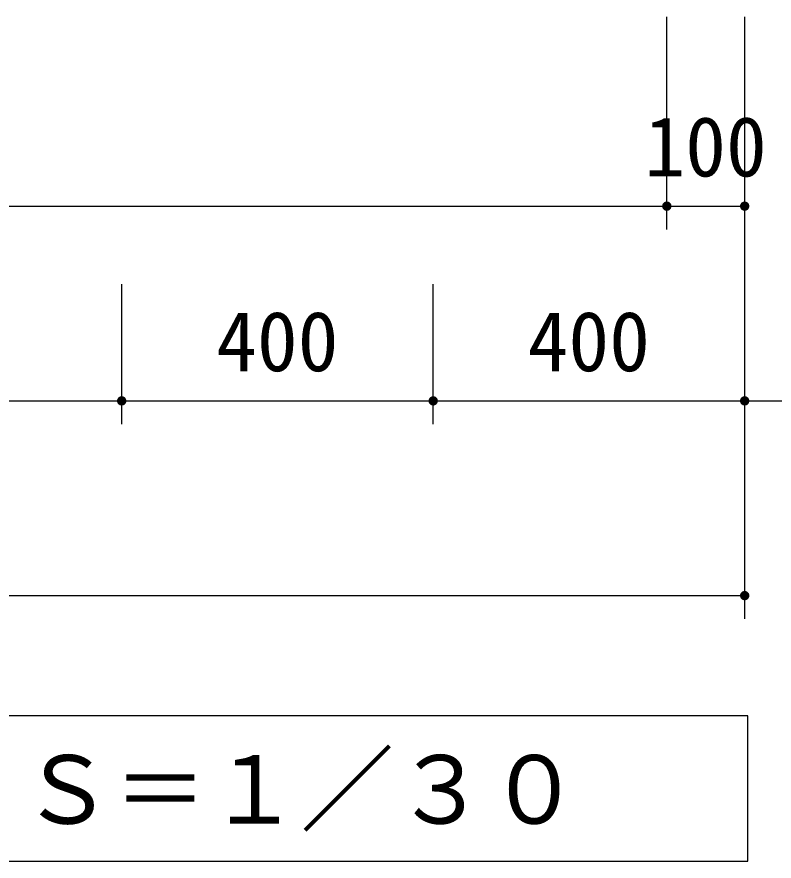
# Model space of a CAD drawing. Units: millimetres, scale not verified. Extents: x -8910 to 8910, y -6308 to 6308.
# Drawn here: x -4810 to -3838, y -4574 to -3490 of the extents above; entities that cross this region are included whole.
import ezdxf
from ezdxf.enums import TextEntityAlignment as Align

# ---------------------------------------------------------------- set-up
doc = ezdxf.new("R2010")
doc.units = ezdxf.units.MM
doc.header["$LTSCALE"] = 30
doc.layers.add('0-3_機器', color=2, linetype='Continuous', lineweight=25)
doc.layers.add('0-4_製作', color=5, linetype='Continuous', lineweight=25)
doc.styles.add('ＭＳ ゴシック', font='')
doc.styles.get('ＭＳ ゴシック').set_extended_font_data('MS Gothic')

msp = doc.modelspace()

# ---------------------------------------------------------------- linework, layer by layer
at = {"layer": '0-3_機器', "color": 3}
msp.add_lwpolyline([(-3871.69, -4574.04), (-3871.69, -4387.73), (-5901.02, -4387.73), (-5901.02, -4574.04)], close=True, dxfattribs=at)
at = {"layer": '0-4_製作', "color": 2}
for p, q in [((-3975.86, -3763.2), (-3975.86, -3490.22)), ((-3875.86, -3763.2), (-3875.86, -3490.22)), ((-5985.82, -3733.2), (-3975.86, -3733.2)), ((-3975.86, -3733.2), (-3875.86, -3733.2)), ((-3875.86, -4013.2), (-3875.86, -3733.2)), ((-4675.82, -4013.2), (-4675.82, -3833.2)), ((-4275.82, -4013.2), (-4275.82, -3833.2)), ((-5335.82, -3983.2), (-4675.82, -3983.2)), ((-4675.82, -3983.2), (-4275.82, -3983.2)), ((-4275.82, -3983.2), (-3875.86, -3983.2)), ((-3875.86, -4263.2), (-3875.86, -3983.2)), ((-3875.86, -3983.2), (-3310.43, -3983.2)), ((-6085.82, -4233.2), (-3875.86, -4233.2))]:
    msp.add_line(p, q, dxfattribs=at)
at = {"layer": '0-4_製作'}
for points in [[(-3979.39, -3728.35), (-3975.86, -3727.2), (-3975.86, -3733.2)], [(-3978.75, -3727.94), (-3975.86, -3727.2), (-3979.39, -3728.35)], [(-3978.07, -3727.62), (-3975.86, -3727.2), (-3978.75, -3727.94)], [(-3977.36, -3727.39), (-3975.86, -3727.2), (-3978.07, -3727.62)], [(-3976.62, -3727.25), (-3975.86, -3727.2), (-3977.36, -3727.39)], [(-3975.86, -3727.2), (-3969.86, -3733.2), (-3975.86, -3733.2)], [(-3975.49, -3727.21), (-3969.86, -3733.2), (-3975.86, -3727.2)], [(-3974.74, -3727.31), (-3969.86, -3733.2), (-3975.49, -3727.21)], [(-3974.74, -3727.31), (-3969.91, -3732.45), (-3969.86, -3733.2)], [(-3974.01, -3727.5), (-3969.91, -3732.45), (-3974.74, -3727.31)], [(-3974.01, -3727.5), (-3970.05, -3731.71), (-3969.91, -3732.45)], [(-3973.31, -3727.77), (-3970.05, -3731.71), (-3974.01, -3727.5)], [(-3973.31, -3727.77), (-3970.28, -3730.99), (-3970.05, -3731.71)], [(-3972.65, -3728.14), (-3970.28, -3730.99), (-3973.31, -3727.77)], [(-3972.65, -3728.14), (-3970.61, -3730.31), (-3970.28, -3730.99)], [(-3972.04, -3728.58), (-3970.61, -3730.31), (-3972.65, -3728.14)], [(-3879.97, -3728.83), (-3875.86, -3727.2), (-3875.86, -3733.2)], [(-3879.39, -3728.35), (-3875.86, -3727.2), (-3879.97, -3728.83)], [(-3878.75, -3727.94), (-3875.86, -3727.2), (-3879.39, -3728.35)], [(-3878.07, -3727.62), (-3875.86, -3727.2), (-3878.75, -3727.94)], [(-3877.35, -3727.39), (-3875.86, -3727.2), (-3878.07, -3727.62)], [(-3876.61, -3727.25), (-3875.86, -3727.2), (-3877.35, -3727.39)], [(-3875.86, -3727.2), (-3869.86, -3733.2), (-3875.86, -3733.2)], [(-3875.49, -3727.21), (-3869.86, -3733.2), (-3875.86, -3727.2)], [(-3875.49, -3727.21), (-3869.91, -3732.45), (-3869.86, -3733.2)], [(-3874.74, -3727.31), (-3869.91, -3732.45), (-3875.49, -3727.21)], [(-3874.74, -3727.31), (-3870.05, -3731.71), (-3869.91, -3732.45)], [(-3874.01, -3727.5), (-3870.05, -3731.71), (-3874.74, -3727.31)], [(-3874.01, -3727.5), (-3870.28, -3730.99), (-3870.05, -3731.71)], [(-3873.31, -3727.77), (-3870.28, -3730.99), (-3874.01, -3727.5)], [(-3873.31, -3727.77), (-3870.6, -3730.31), (-3870.28, -3730.99)], [(-3872.65, -3728.14), (-3870.6, -3730.31), (-3873.31, -3727.77)], [(-3872.65, -3728.14), (-3871.01, -3729.68), (-3870.6, -3730.31)], [(-3872.04, -3728.58), (-3871.01, -3729.68), (-3872.65, -3728.14)], [(-3981.85, -3732.83), (-3975.86, -3733.2), (-3981.86, -3733.2)], [(-3981.86, -3733.2), (-3976.99, -3739.1), (-3981.82, -3733.95)], [(-3981.86, -3733.2), (-3976.24, -3739.19), (-3976.99, -3739.1)], [(-3975.86, -3733.2), (-3976.24, -3739.19), (-3981.86, -3733.2)], [(-3981.76, -3732.08), (-3975.86, -3733.2), (-3981.85, -3732.83)], [(-3981.82, -3733.95), (-3977.72, -3738.91), (-3981.67, -3734.69)], [(-3981.82, -3733.95), (-3976.99, -3739.1), (-3977.72, -3738.91)], [(-3981.57, -3731.35), (-3975.86, -3733.2), (-3981.76, -3732.08)], [(-3981.67, -3734.69), (-3978.42, -3738.63), (-3981.44, -3735.41)], [(-3981.67, -3734.69), (-3977.72, -3738.91), (-3978.42, -3738.63)], [(-3981.29, -3730.65), (-3975.86, -3733.2), (-3981.57, -3731.35)], [(-3981.44, -3735.41), (-3979.08, -3738.27), (-3981.12, -3736.09)], [(-3981.44, -3735.41), (-3978.42, -3738.63), (-3979.08, -3738.27)], [(-3980.93, -3729.99), (-3975.86, -3733.2), (-3981.29, -3730.65)], [(-3981.12, -3736.09), (-3979.69, -3737.83), (-3980.72, -3736.73)], [(-3981.12, -3736.09), (-3979.08, -3738.27), (-3979.69, -3737.83)], [(-3980.49, -3729.38), (-3975.86, -3733.2), (-3980.93, -3729.99)], [(-3980.72, -3736.73), (-3979.69, -3737.83), (-3980.24, -3737.31)], [(-3979.97, -3728.83), (-3975.86, -3733.2), (-3980.49, -3729.38)], [(-3979.39, -3728.35), (-3975.86, -3733.2), (-3979.97, -3728.83)], [(-3975.86, -3733.2), (-3975.86, -3739.2), (-3976.24, -3739.19)], [(-3975.86, -3733.2), (-3975.11, -3739.16), (-3975.86, -3739.2)], [(-3975.86, -3733.2), (-3974.37, -3739.01), (-3975.11, -3739.16)], [(-3975.86, -3733.2), (-3973.65, -3738.78), (-3974.37, -3739.01)], [(-3975.86, -3733.2), (-3972.97, -3738.46), (-3973.65, -3738.78)], [(-3975.86, -3733.2), (-3972.34, -3738.06), (-3972.97, -3738.46)], [(-3975.86, -3733.2), (-3971.76, -3737.58), (-3972.34, -3738.06)], [(-3975.86, -3733.2), (-3971.24, -3737.03), (-3971.76, -3737.58)], [(-3969.86, -3733.2), (-3971.24, -3737.03), (-3975.86, -3733.2)], [(-3972.04, -3728.58), (-3971.01, -3729.68), (-3970.61, -3730.31)], [(-3971.49, -3729.1), (-3971.01, -3729.68), (-3972.04, -3728.58)], [(-3969.86, -3733.2), (-3970.8, -3736.42), (-3971.24, -3737.03)], [(-3969.86, -3733.2), (-3970.43, -3735.76), (-3970.8, -3736.42)], [(-3969.86, -3733.2), (-3970.16, -3735.06), (-3970.43, -3735.76)], [(-3969.86, -3733.2), (-3969.97, -3734.33), (-3970.16, -3735.06)], [(-3969.86, -3733.2), (-3969.87, -3733.58), (-3969.97, -3734.33)], [(-3881.85, -3732.83), (-3875.86, -3733.2), (-3881.86, -3733.2)], [(-3881.86, -3733.2), (-3876.24, -3739.19), (-3881.82, -3733.95)], [(-3881.86, -3733.2), (-3875.86, -3739.2), (-3876.24, -3739.19)], [(-3875.86, -3733.2), (-3875.86, -3739.2), (-3881.86, -3733.2)], [(-3881.76, -3732.08), (-3875.86, -3733.2), (-3881.85, -3732.83)], [(-3881.82, -3733.95), (-3876.99, -3739.1), (-3881.67, -3734.69)], [(-3881.82, -3733.95), (-3876.24, -3739.19), (-3876.99, -3739.1)], [(-3881.57, -3731.35), (-3875.86, -3733.2), (-3881.76, -3732.08)], [(-3881.67, -3734.69), (-3877.72, -3738.91), (-3881.44, -3735.41)], [(-3881.67, -3734.69), (-3876.99, -3739.1), (-3877.72, -3738.91)], [(-3881.29, -3730.65), (-3875.86, -3733.2), (-3881.57, -3731.35)], [(-3881.44, -3735.41), (-3878.42, -3738.63), (-3881.12, -3736.09)], [(-3881.44, -3735.41), (-3877.72, -3738.91), (-3878.42, -3738.63)], [(-3880.93, -3729.99), (-3875.86, -3733.2), (-3881.29, -3730.65)], [(-3881.12, -3736.09), (-3879.08, -3738.27), (-3880.72, -3736.73)], [(-3881.12, -3736.09), (-3878.42, -3738.63), (-3879.08, -3738.27)], [(-3880.49, -3729.38), (-3875.86, -3733.2), (-3880.93, -3729.99)], [(-3880.72, -3736.73), (-3879.69, -3737.83), (-3880.24, -3737.31)], [(-3880.72, -3736.73), (-3879.08, -3738.27), (-3879.69, -3737.83)], [(-3879.97, -3728.83), (-3875.86, -3733.2), (-3880.49, -3729.38)], [(-3875.86, -3733.2), (-3875.11, -3739.16), (-3875.86, -3739.2)], [(-3875.86, -3733.2), (-3874.37, -3739.01), (-3875.11, -3739.16)], [(-3875.86, -3733.2), (-3873.65, -3738.78), (-3874.37, -3739.01)], [(-3875.86, -3733.2), (-3872.97, -3738.46), (-3873.65, -3738.78)], [(-3875.86, -3733.2), (-3872.34, -3738.06), (-3872.97, -3738.46)], [(-3875.86, -3733.2), (-3871.76, -3737.58), (-3872.34, -3738.06)], [(-3875.86, -3733.2), (-3871.24, -3737.03), (-3871.76, -3737.58)], [(-3869.86, -3733.2), (-3871.24, -3737.03), (-3875.86, -3733.2)], [(-3872.04, -3728.58), (-3871.49, -3729.1), (-3871.01, -3729.68)], [(-3869.86, -3733.2), (-3870.8, -3736.42), (-3871.24, -3737.03)], [(-3869.86, -3733.2), (-3870.43, -3735.76), (-3870.8, -3736.42)], [(-3869.86, -3733.2), (-3870.16, -3735.06), (-3870.43, -3735.76)], [(-3869.86, -3733.2), (-3869.97, -3734.33), (-3870.16, -3735.06)], [(-3869.86, -3733.2), (-3869.87, -3733.58), (-3869.97, -3734.33)], [(-4679.35, -3978.35), (-4675.82, -3977.2), (-4675.82, -3983.2)], [(-4678.72, -3977.94), (-4675.82, -3977.2), (-4679.35, -3978.35)], [(-4678.03, -3977.62), (-4675.82, -3977.2), (-4678.72, -3977.94)], [(-4677.32, -3977.39), (-4675.82, -3977.2), (-4678.03, -3977.62)], [(-4676.58, -3977.25), (-4675.82, -3977.2), (-4677.32, -3977.39)], [(-4675.82, -3977.2), (-4669.82, -3983.2), (-4675.82, -3983.2)], [(-4675.45, -3977.21), (-4669.82, -3983.2), (-4675.82, -3977.2)], [(-4674.7, -3977.31), (-4669.82, -3983.2), (-4675.45, -3977.21)], [(-4674.7, -3977.31), (-4669.87, -3982.45), (-4669.82, -3983.2)], [(-4673.97, -3977.5), (-4669.87, -3982.45), (-4674.7, -3977.31)], [(-4673.97, -3977.5), (-4670.01, -3981.71), (-4669.87, -3982.45)], [(-4673.27, -3977.77), (-4670.01, -3981.71), (-4673.97, -3977.5)], [(-4279.35, -3978.35), (-4275.82, -3977.2), (-4275.82, -3983.2)], [(-4278.72, -3977.94), (-4275.82, -3977.2), (-4279.35, -3978.35)], [(-4278.03, -3977.62), (-4275.82, -3977.2), (-4278.72, -3977.94)], [(-4277.32, -3977.39), (-4275.82, -3977.2), (-4278.03, -3977.62)], [(-4276.58, -3977.25), (-4275.82, -3977.2), (-4277.32, -3977.39)], [(-4275.82, -3977.2), (-4269.82, -3983.2), (-4275.82, -3983.2)], [(-4275.45, -3977.21), (-4269.82, -3983.2), (-4275.82, -3977.2)], [(-4274.7, -3977.31), (-4269.82, -3983.2), (-4275.45, -3977.21)], [(-4274.7, -3977.31), (-4269.87, -3982.45), (-4269.82, -3983.2)], [(-4273.97, -3977.5), (-4269.87, -3982.45), (-4274.7, -3977.31)], [(-4273.97, -3977.5), (-4270.01, -3981.71), (-4269.87, -3982.45)], [(-4273.27, -3977.77), (-4270.01, -3981.71), (-4273.97, -3977.5)], [(-3879.97, -3978.83), (-3875.86, -3977.2), (-3875.86, -3983.2)], [(-3879.39, -3978.35), (-3875.86, -3977.2), (-3879.97, -3978.83)], [(-3878.75, -3977.94), (-3875.86, -3977.2), (-3879.39, -3978.35)], [(-3878.07, -3977.62), (-3875.86, -3977.2), (-3878.75, -3977.94)], [(-3877.35, -3977.39), (-3875.86, -3977.2), (-3878.07, -3977.62)], [(-3876.61, -3977.25), (-3875.86, -3977.2), (-3877.35, -3977.39)], [(-3875.86, -3977.2), (-3869.86, -3983.2), (-3875.86, -3983.2)], [(-3875.86, -3977.2), (-3869.91, -3982.45), (-3869.86, -3983.2)], [(-3875.49, -3977.21), (-3869.91, -3982.45), (-3875.86, -3977.2)], [(-3874.74, -3977.31), (-3869.91, -3982.45), (-3875.49, -3977.21)], [(-3874.74, -3977.31), (-3870.05, -3981.71), (-3869.91, -3982.45)], [(-3874.01, -3977.5), (-3870.05, -3981.71), (-3874.74, -3977.31)], [(-3874.01, -3977.5), (-3870.28, -3980.99), (-3870.05, -3981.71)], [(-3873.31, -3977.77), (-3870.28, -3980.99), (-3874.01, -3977.5)], [(-4681.81, -3982.83), (-4675.82, -3983.2), (-4681.82, -3983.2)], [(-4681.82, -3983.2), (-4676.95, -3989.1), (-4681.78, -3983.95)], [(-4681.82, -3983.2), (-4676.2, -3989.19), (-4676.95, -3989.1)], [(-4675.82, -3983.2), (-4676.2, -3989.19), (-4681.82, -3983.2)], [(-4681.72, -3982.08), (-4675.82, -3983.2), (-4681.81, -3982.83)], [(-4681.78, -3983.95), (-4677.68, -3988.91), (-4681.64, -3984.69)], [(-4681.78, -3983.95), (-4676.95, -3989.1), (-4677.68, -3988.91)], [(-4681.53, -3981.35), (-4675.82, -3983.2), (-4681.72, -3982.08)], [(-4681.64, -3984.69), (-4678.38, -3988.63), (-4681.4, -3985.41)], [(-4681.64, -3984.69), (-4677.68, -3988.91), (-4678.38, -3988.63)], [(-4681.25, -3980.65), (-4675.82, -3983.2), (-4681.53, -3981.35)], [(-4681.4, -3985.41), (-4679.04, -3988.27), (-4681.08, -3986.09)], [(-4681.4, -3985.41), (-4678.38, -3988.63), (-4679.04, -3988.27)], [(-4680.89, -3979.99), (-4675.82, -3983.2), (-4681.25, -3980.65)], [(-4681.08, -3986.09), (-4679.65, -3987.83), (-4680.68, -3986.73)], [(-4681.08, -3986.09), (-4679.04, -3988.27), (-4679.65, -3987.83)], [(-4680.45, -3979.38), (-4675.82, -3983.2), (-4680.89, -3979.99)], [(-4680.68, -3986.73), (-4679.65, -3987.83), (-4680.2, -3987.31)], [(-4679.93, -3978.83), (-4675.82, -3983.2), (-4680.45, -3979.38)], [(-4679.35, -3978.35), (-4675.82, -3983.2), (-4679.93, -3978.83)], [(-4675.82, -3983.2), (-4675.82, -3989.2), (-4676.2, -3989.19)], [(-4675.82, -3983.2), (-4675.07, -3989.16), (-4675.82, -3989.2)], [(-4675.82, -3983.2), (-4674.33, -3989.01), (-4675.07, -3989.16)], [(-4675.82, -3983.2), (-4673.62, -3988.78), (-4674.33, -3989.01)], [(-4675.82, -3983.2), (-4672.93, -3988.46), (-4673.62, -3988.78)], [(-4675.82, -3983.2), (-4672.3, -3988.06), (-4672.93, -3988.46)], [(-4675.82, -3983.2), (-4671.72, -3987.58), (-4672.3, -3988.06)], [(-4669.82, -3983.2), (-4671.72, -3987.58), (-4675.82, -3983.2)], [(-4673.27, -3977.77), (-4670.25, -3980.99), (-4670.01, -3981.71)], [(-4672.61, -3978.14), (-4670.25, -3980.99), (-4673.27, -3977.77)], [(-4672.61, -3978.14), (-4670.57, -3980.31), (-4670.25, -3980.99)], [(-4672, -3978.58), (-4670.57, -3980.31), (-4672.61, -3978.14)], [(-4672, -3978.58), (-4670.97, -3979.68), (-4670.57, -3980.31)], [(-4671.45, -3979.1), (-4670.97, -3979.68), (-4672, -3978.58)], [(-4669.82, -3983.2), (-4671.2, -3987.03), (-4671.72, -3987.58)], [(-4669.82, -3983.2), (-4670.76, -3986.42), (-4671.2, -3987.03)], [(-4669.82, -3983.2), (-4670.4, -3985.76), (-4670.76, -3986.42)], [(-4669.82, -3983.2), (-4670.12, -3985.06), (-4670.4, -3985.76)], [(-4669.82, -3983.2), (-4669.93, -3984.33), (-4670.12, -3985.06)], [(-4669.82, -3983.2), (-4669.84, -3983.58), (-4669.93, -3984.33)], [(-4281.81, -3982.83), (-4275.82, -3983.2), (-4281.82, -3983.2)], [(-4281.82, -3983.2), (-4276.95, -3989.1), (-4281.78, -3983.95)], [(-4281.82, -3983.2), (-4276.2, -3989.19), (-4276.95, -3989.1)], [(-4275.82, -3983.2), (-4276.2, -3989.19), (-4281.82, -3983.2)], [(-4281.72, -3982.08), (-4275.82, -3983.2), (-4281.81, -3982.83)], [(-4281.78, -3983.95), (-4277.68, -3988.91), (-4281.64, -3984.69)], [(-4281.78, -3983.95), (-4276.95, -3989.1), (-4277.68, -3988.91)], [(-4281.53, -3981.35), (-4275.82, -3983.2), (-4281.72, -3982.08)], [(-4281.64, -3984.69), (-4278.38, -3988.63), (-4281.4, -3985.41)], [(-4281.64, -3984.69), (-4277.68, -3988.91), (-4278.38, -3988.63)], [(-4281.25, -3980.65), (-4275.82, -3983.2), (-4281.53, -3981.35)], [(-4281.4, -3985.41), (-4279.04, -3988.27), (-4281.08, -3986.09)], [(-4281.4, -3985.41), (-4278.38, -3988.63), (-4279.04, -3988.27)], [(-4280.89, -3979.99), (-4275.82, -3983.2), (-4281.25, -3980.65)], [(-4281.08, -3986.09), (-4279.65, -3987.83), (-4280.68, -3986.73)], [(-4281.08, -3986.09), (-4279.04, -3988.27), (-4279.65, -3987.83)], [(-4280.45, -3979.38), (-4275.82, -3983.2), (-4280.89, -3979.99)], [(-4280.68, -3986.73), (-4279.65, -3987.83), (-4280.2, -3987.31)], [(-4279.93, -3978.83), (-4275.82, -3983.2), (-4280.45, -3979.38)], [(-4279.35, -3978.35), (-4275.82, -3983.2), (-4279.93, -3978.83)], [(-4275.82, -3983.2), (-4275.82, -3989.2), (-4276.2, -3989.19)], [(-4275.82, -3983.2), (-4275.07, -3989.16), (-4275.82, -3989.2)], [(-4275.82, -3983.2), (-4274.33, -3989.01), (-4275.07, -3989.16)], [(-4275.82, -3983.2), (-4273.62, -3988.78), (-4274.33, -3989.01)], [(-4275.82, -3983.2), (-4272.93, -3988.46), (-4273.62, -3988.78)], [(-4275.82, -3983.2), (-4272.3, -3988.06), (-4272.93, -3988.46)], [(-4275.82, -3983.2), (-4271.72, -3987.58), (-4272.3, -3988.06)], [(-4269.82, -3983.2), (-4271.72, -3987.58), (-4275.82, -3983.2)], [(-4273.27, -3977.77), (-4270.25, -3980.99), (-4270.01, -3981.71)], [(-4272.61, -3978.14), (-4270.25, -3980.99), (-4273.27, -3977.77)], [(-4272.61, -3978.14), (-4270.57, -3980.31), (-4270.25, -3980.99)], [(-4272, -3978.58), (-4270.57, -3980.31), (-4272.61, -3978.14)], [(-4272, -3978.58), (-4270.97, -3979.68), (-4270.57, -3980.31)], [(-4271.45, -3979.1), (-4270.97, -3979.68), (-4272, -3978.58)], [(-4269.82, -3983.2), (-4271.2, -3987.03), (-4271.72, -3987.58)], [(-4269.82, -3983.2), (-4270.76, -3986.42), (-4271.2, -3987.03)], [(-4269.82, -3983.2), (-4270.4, -3985.76), (-4270.76, -3986.42)], [(-4269.82, -3983.2), (-4270.12, -3985.06), (-4270.4, -3985.76)], [(-4269.82, -3983.2), (-4269.93, -3984.33), (-4270.12, -3985.06)], [(-4269.82, -3983.2), (-4269.84, -3983.58), (-4269.93, -3984.33)], [(-3881.85, -3982.83), (-3875.86, -3983.2), (-3881.86, -3983.2)], [(-3881.86, -3983.2), (-3876.24, -3989.19), (-3881.82, -3983.95)], [(-3881.86, -3983.2), (-3875.86, -3989.2), (-3876.24, -3989.19)], [(-3881.86, -3983.2), (-3875.86, -3983.2), (-3875.86, -3989.2)], [(-3881.76, -3982.08), (-3875.86, -3983.2), (-3881.85, -3982.83)], [(-3881.82, -3983.95), (-3876.99, -3989.1), (-3881.67, -3984.69)], [(-3881.82, -3983.95), (-3876.24, -3989.19), (-3876.99, -3989.1)], [(-3881.57, -3981.35), (-3875.86, -3983.2), (-3881.76, -3982.08)], [(-3881.67, -3984.69), (-3877.72, -3988.91), (-3881.44, -3985.41)], [(-3881.67, -3984.69), (-3876.99, -3989.1), (-3877.72, -3988.91)], [(-3881.29, -3980.65), (-3875.86, -3983.2), (-3881.57, -3981.35)], [(-3881.44, -3985.41), (-3878.42, -3988.63), (-3881.12, -3986.09)], [(-3881.44, -3985.41), (-3877.72, -3988.91), (-3878.42, -3988.63)], [(-3880.93, -3979.99), (-3875.86, -3983.2), (-3881.29, -3980.65)], [(-3881.12, -3986.09), (-3879.08, -3988.27), (-3880.72, -3986.73)], [(-3881.12, -3986.09), (-3878.42, -3988.63), (-3879.08, -3988.27)], [(-3880.49, -3979.38), (-3875.86, -3983.2), (-3880.93, -3979.99)], [(-3880.72, -3986.73), (-3879.69, -3987.83), (-3880.24, -3987.31)], [(-3880.72, -3986.73), (-3879.08, -3988.27), (-3879.69, -3987.83)], [(-3879.97, -3978.83), (-3875.86, -3983.2), (-3880.49, -3979.38)], [(-3875.86, -3983.2), (-3875.11, -3989.16), (-3875.86, -3989.2)], [(-3875.86, -3983.2), (-3874.37, -3989.01), (-3875.11, -3989.16)], [(-3875.86, -3983.2), (-3873.65, -3988.78), (-3874.37, -3989.01)], [(-3875.86, -3983.2), (-3872.97, -3988.46), (-3873.65, -3988.78)], [(-3875.86, -3983.2), (-3872.34, -3988.06), (-3872.97, -3988.46)], [(-3875.86, -3983.2), (-3871.76, -3987.58), (-3872.34, -3988.06)], [(-3875.86, -3983.2), (-3871.24, -3987.03), (-3871.76, -3987.58)], [(-3869.86, -3983.2), (-3871.24, -3987.03), (-3875.86, -3983.2)], [(-3873.31, -3977.77), (-3870.6, -3980.31), (-3870.28, -3980.99)], [(-3872.65, -3978.14), (-3870.6, -3980.31), (-3873.31, -3977.77)], [(-3872.65, -3978.14), (-3871.01, -3979.68), (-3870.6, -3980.31)], [(-3872.04, -3978.58), (-3871.01, -3979.68), (-3872.65, -3978.14)], [(-3872.04, -3978.58), (-3871.49, -3979.1), (-3871.01, -3979.68)], [(-3869.86, -3983.2), (-3870.8, -3986.42), (-3871.24, -3987.03)], [(-3869.86, -3983.2), (-3870.43, -3985.76), (-3870.8, -3986.42)], [(-3869.86, -3983.2), (-3870.16, -3985.06), (-3870.43, -3985.76)], [(-3869.86, -3983.2), (-3869.97, -3984.33), (-3870.16, -3985.06)], [(-3869.86, -3983.2), (-3869.87, -3983.58), (-3869.97, -3984.33)], [(-3881.85, -4232.83), (-3875.86, -4233.2), (-3881.86, -4233.2)], [(-3881.86, -4233.2), (-3875.86, -4239.2), (-3881.82, -4233.95)], [(-3881.86, -4233.2), (-3875.86, -4233.2), (-3875.86, -4239.2)], [(-3881.76, -4232.08), (-3875.86, -4233.2), (-3881.85, -4232.83)], [(-3881.82, -4233.95), (-3876.24, -4239.19), (-3881.67, -4234.69)], [(-3881.82, -4233.95), (-3875.86, -4239.2), (-3876.24, -4239.19)], [(-3881.57, -4231.35), (-3875.86, -4233.2), (-3881.76, -4232.08)], [(-3881.67, -4234.69), (-3876.99, -4239.1), (-3881.44, -4235.41)], [(-3881.67, -4234.69), (-3876.24, -4239.19), (-3876.99, -4239.1)], [(-3881.29, -4230.65), (-3875.86, -4233.2), (-3881.57, -4231.35)], [(-3881.44, -4235.41), (-3877.72, -4238.91), (-3881.12, -4236.09)], [(-3881.44, -4235.41), (-3876.99, -4239.1), (-3877.72, -4238.91)], [(-3880.93, -4229.99), (-3875.86, -4233.2), (-3881.29, -4230.65)], [(-3881.12, -4236.09), (-3878.42, -4238.63), (-3880.72, -4236.73)], [(-3881.12, -4236.09), (-3877.72, -4238.91), (-3878.42, -4238.63)], [(-3880.49, -4229.38), (-3875.86, -4233.2), (-3880.93, -4229.99)], [(-3880.72, -4236.73), (-3879.08, -4238.27), (-3880.24, -4237.31)], [(-3880.72, -4236.73), (-3878.42, -4238.63), (-3879.08, -4238.27)], [(-3879.97, -4228.83), (-3875.86, -4233.2), (-3880.49, -4229.38)], [(-3880.24, -4237.31), (-3879.08, -4238.27), (-3879.69, -4237.83)], [(-3879.97, -4228.83), (-3875.86, -4227.2), (-3875.86, -4233.2)], [(-3879.39, -4228.35), (-3875.86, -4227.2), (-3879.97, -4228.83)], [(-3878.75, -4227.94), (-3875.86, -4227.2), (-3879.39, -4228.35)], [(-3878.07, -4227.62), (-3875.86, -4227.2), (-3878.75, -4227.94)], [(-3877.35, -4227.39), (-3875.86, -4227.2), (-3878.07, -4227.62)], [(-3876.61, -4227.25), (-3875.86, -4227.2), (-3877.35, -4227.39)], [(-3875.86, -4227.2), (-3869.86, -4233.2), (-3875.86, -4233.2)], [(-3875.86, -4227.2), (-3869.91, -4232.45), (-3869.86, -4233.2)], [(-3875.49, -4227.21), (-3869.91, -4232.45), (-3875.86, -4227.2)], [(-3875.86, -4233.2), (-3875.11, -4239.16), (-3875.86, -4239.2)], [(-3875.86, -4233.2), (-3874.37, -4239.01), (-3875.11, -4239.16)], [(-3875.86, -4233.2), (-3873.65, -4238.78), (-3874.37, -4239.01)], [(-3875.86, -4233.2), (-3872.97, -4238.46), (-3873.65, -4238.78)], [(-3875.86, -4233.2), (-3872.34, -4238.06), (-3872.97, -4238.46)], [(-3875.86, -4233.2), (-3871.76, -4237.58), (-3872.34, -4238.06)], [(-3875.86, -4233.2), (-3871.24, -4237.03), (-3871.76, -4237.58)], [(-3869.86, -4233.2), (-3871.24, -4237.03), (-3875.86, -4233.2)], [(-3875.49, -4227.21), (-3870.05, -4231.71), (-3869.91, -4232.45)], [(-3874.74, -4227.31), (-3870.05, -4231.71), (-3875.49, -4227.21)], [(-3874.74, -4227.31), (-3870.28, -4230.99), (-3870.05, -4231.71)], [(-3874.01, -4227.5), (-3870.28, -4230.99), (-3874.74, -4227.31)], [(-3874.01, -4227.5), (-3870.6, -4230.31), (-3870.28, -4230.99)], [(-3873.31, -4227.77), (-3870.6, -4230.31), (-3874.01, -4227.5)], [(-3873.31, -4227.77), (-3871.01, -4229.68), (-3870.6, -4230.31)], [(-3872.65, -4228.14), (-3871.01, -4229.68), (-3873.31, -4227.77)], [(-3872.65, -4228.14), (-3871.49, -4229.1), (-3871.01, -4229.68)], [(-3872.04, -4228.58), (-3871.49, -4229.1), (-3872.65, -4228.14)], [(-3869.86, -4233.2), (-3870.8, -4236.42), (-3871.24, -4237.03)], [(-3869.86, -4233.2), (-3870.43, -4235.76), (-3870.8, -4236.42)], [(-3869.86, -4233.2), (-3870.16, -4235.06), (-3870.43, -4235.76)], [(-3869.86, -4233.2), (-3869.97, -4234.33), (-3870.16, -4235.06)], [(-3869.86, -4233.2), (-3869.87, -4233.58), (-3869.97, -4234.33)]]:
    msp.add_solid(points, dxfattribs=at)

# ---------------------------------------------------------------- texts
at = {"layer": '0-3_機器', "color": 4, "style": 'ＭＳ ゴシック'}
msp.add_text('Ｓ＝１／３０', height=87.98, dxfattribs=at).set_placement((-4806.22, -4552.34), align=Align.BOTTOM_LEFT)
at = {"layer": '0-4_製作', "color": 4, "style": 'ＭＳ ゴシック'}
for s, p in [('100', (-4004.61, -3718.2)), ('400', (-4554.57, -3968.2)), ('400', (-4154.59, -3968.2))]:
    msp.add_text(s, height=76.98, dxfattribs=at).set_placement(p, align=Align.BOTTOM_LEFT)

doc.saveas('drawing.dxf')
